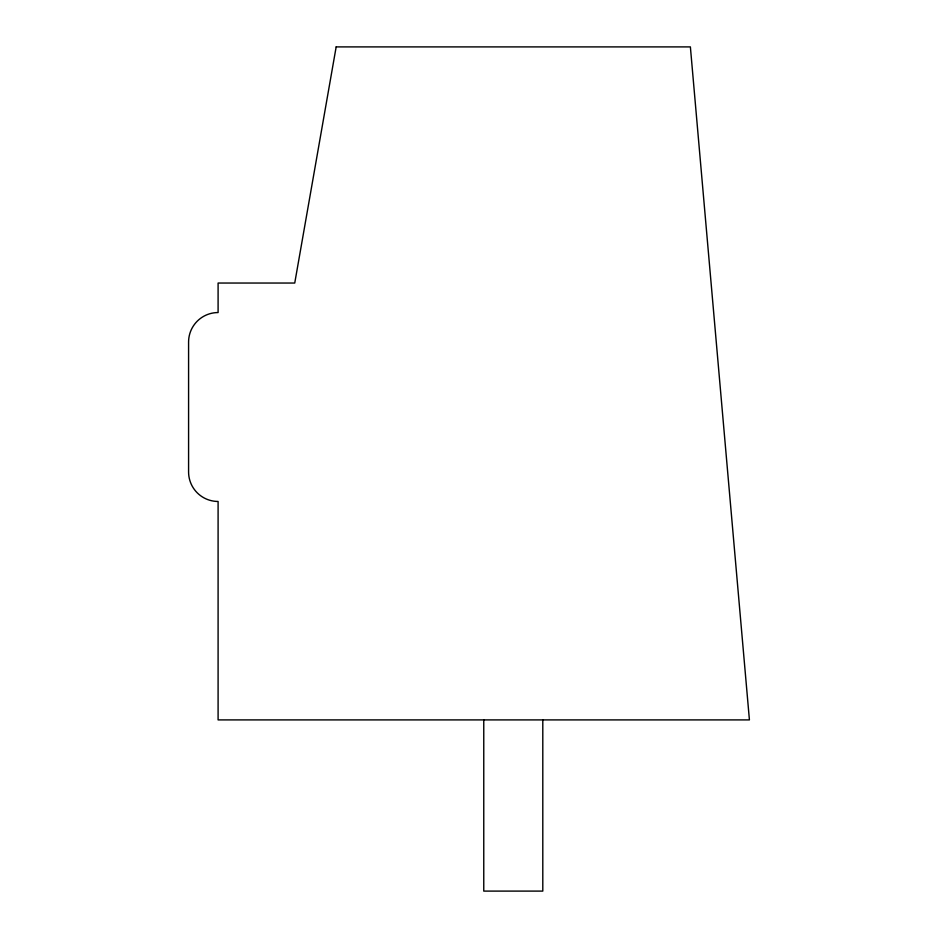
<?xml version="1.0" encoding="UTF-8"?>
<svg xmlns="http://www.w3.org/2000/svg" width="938" height="938" viewBox="0 0 938 938"><rect width="100%" height="100%" fill="white"/><g stroke="black" fill="none" stroke-linecap="round" stroke-linejoin="round"><path stroke-width="1.41" d="M542.797 719.645L542.797 891.1L483.762 891.1L483.762 719.645M336.167 46.9L294.743 283.042L218.097 283.042L218.097 312.553A29.512 29.512 0 0 0 188.585 342.077L188.585 471.955A29.512 29.512 0 0 0 218.097 501.467L218.097 719.903L749.415 719.903L690.38 46.9L336.167 46.9"/></g></svg>
